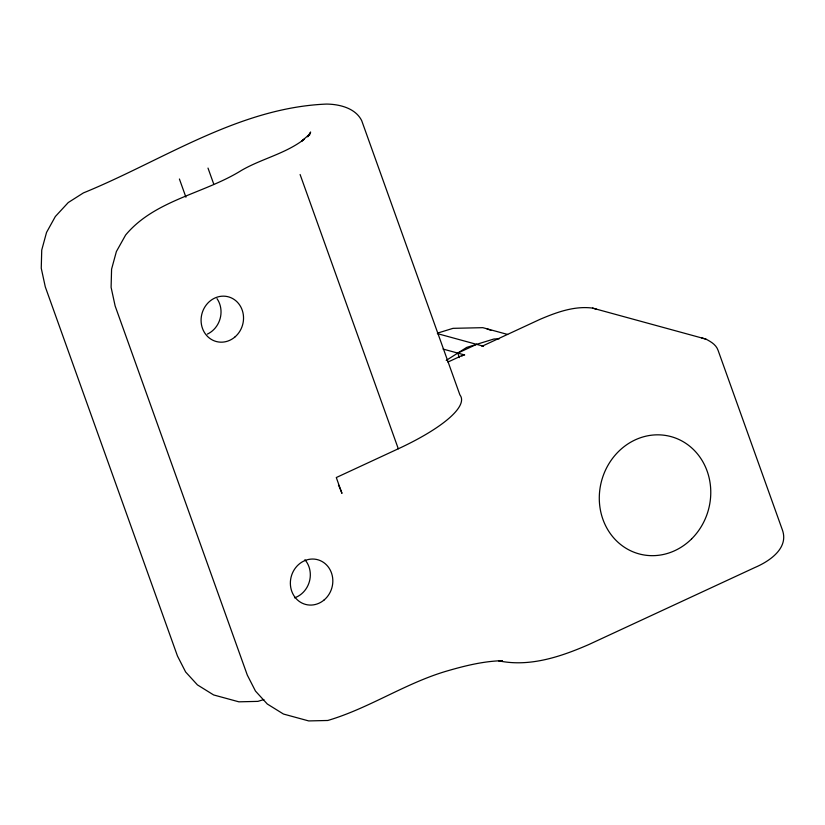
<?xml version="1.0" encoding="UTF-8"?>
<svg xmlns="http://www.w3.org/2000/svg" width="825" height="825" viewBox="0 0 825 825"><rect width="100%" height="100%" fill="white"/><g stroke="black" fill="none" stroke-linecap="round" stroke-linejoin="round"><path stroke-width="1.24" d="M309.54 135.083L310.623 132.021L307.746 136.63M307.746 136.744L309.488 134.3L301.723 141.085L304.425 139.064C285.625 153.728 261.68 158.668 241.508 170.383C204.115 193.72 154.718 200.011 125.606 235.053L116.387 251.532L111.581 269.167L111.097 287.327L115.139 305.972L247.304 675.087L255.472 691.072L267.269 703.993L283.46 714.038L308.715 720.926L327.762 720.483C369.332 708.252 405.817 682.852 447.583 670.828C465.434 665.651 483.656 661.186 502.332 660.681L498.702 660.835C529.681 667.291 560.856 656.731 588.967 644.48L754.968 567.476C769.405 561.309 789.195 548.161 782.306 529.722L718.101 350.398C716.172 344.716 710.882 341.674 705.86 339.085L592.556 308.096C574.406 305.704 556.442 312.335 540.004 319.347L481.934 346.294A17.366 5.692 65.1 0 1 483.532 346.242L437.353 333.609M446.212 360.432L466.713 347.397L494.02 338.972L499.115 338.869M476.603 344.345L457.762 353.09L459.381 357.607M447.913 362.072L463.093 355.028M263.897 699.528L257.916 701.374L238.868 701.827L213.613 694.939L197.422 684.884L185.625 671.973L177.458 655.988L45.293 286.873L41.25 268.228L41.735 250.057L46.54 232.423L55.337 216.521L68.258 202.537L83.418 192.906C162.525 160.658 238.435 107.632 326.566 104.074C339.508 104.218 355.565 108.096 361.721 120.698L459.917 394.948A115.778 29.184 -19.7 0 1 398.3 448.779L336.291 477.541L341.952 493.36A17.366 3.578 67.2 0 0 338.456 485.079M438.023 332.96L453.028 328.34L482.811 327.669L507.674 334.465M592.556 308.096L596.444 309.158M701.776 337.972L705.86 339.085M443.046 349.058L464.692 354.977A17.366 5.692 65.1 0 0 461.99 356.153M486.822 328.762L490.999 330.392M300.104 174.518L398.3 448.779M208.003 168.083L213.654 183.851M179.407 179.004L185.924 197.206M217.006 298.65A23.152 21.079 -74.7 0 1 207.353 334.104M304.91 559.742A23.152 21.079 -74.7 0 1 294.525 597.836M691.587 538.921A60.782 55.347 -74.7 0 0 673.19 437.25A60.782 55.347 -74.7 0 0 600.311 509.582A60.782 55.347 -74.7 0 0 691.587 538.921M324.029 600.053A23.152 21.079 -74.7 0 0 320.286 560.629A23.152 21.079 -74.7 0 0 290.472 585.492A23.152 21.079 -74.7 0 0 324.029 600.053M234.743 337.157A23.152 21.079 -74.7 0 0 231 297.743A23.152 21.079 -74.7 0 0 201.187 322.596A23.152 21.079 -74.7 0 0 234.743 337.157"/></g></svg>
